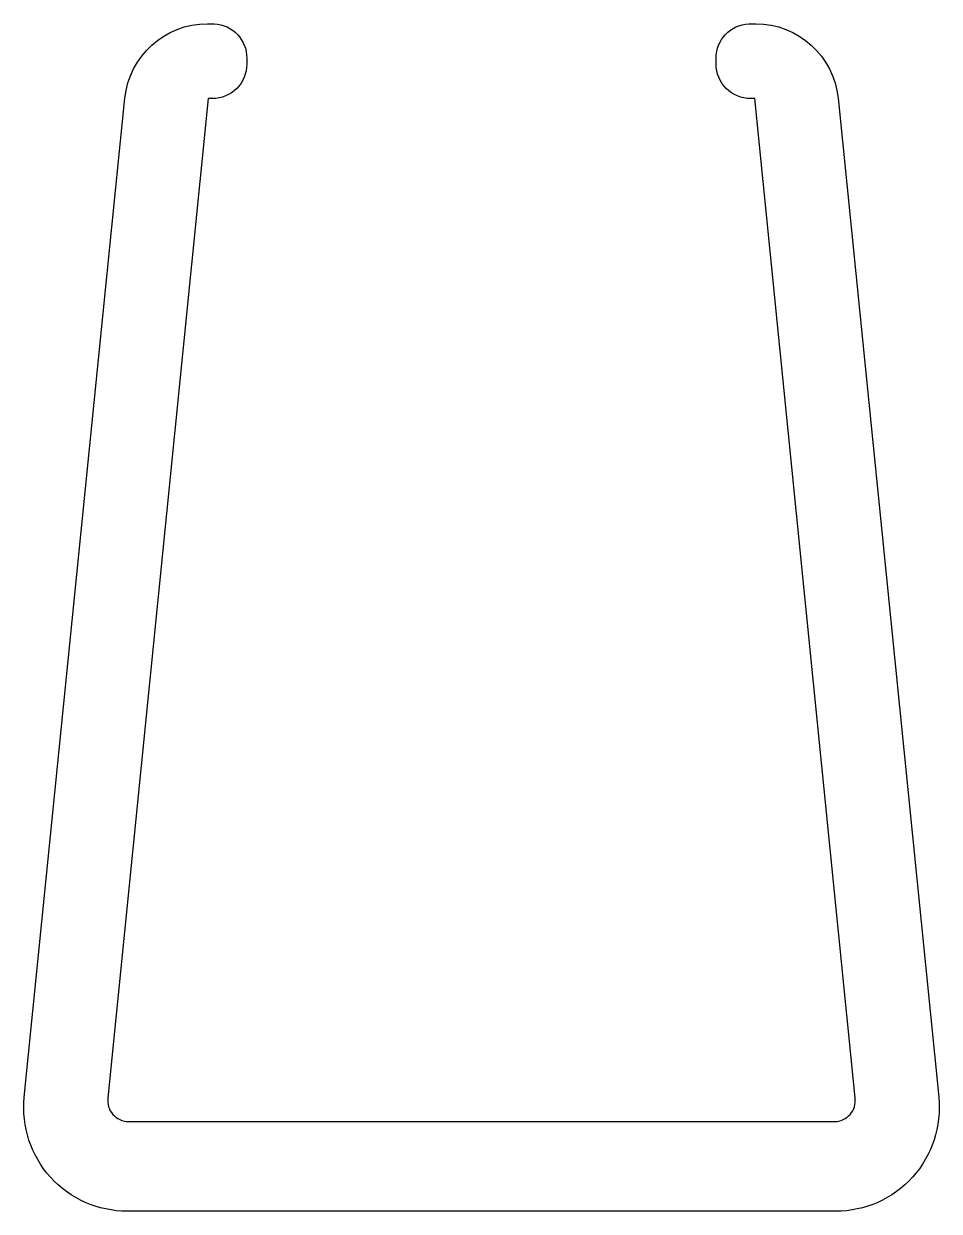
# Model space of a CAD drawing. Extents: x 951.3 to 964.6, y -8.7 to 8.5.
import ezdxf

# ---------------------------------------------------------------- set-up
doc = ezdxf.new("R2010")
doc.units = 0
doc.header["$LTSCALE"] = 15
doc.layers.add('ANA', color=220, linetype='CONTINUOUS')

msp = doc.modelspace()

# ---------------------------------------------------------------- linework, layer by layer
at = {"layer": 'ANA', "color": 0}
msp.add_lwpolyline([(954.539, 8.05), (954.539, 7.965, -0.414214), (954.039, 7.465), (953.978, 7.465), (952.527, -7.01, 0.455908), (952.824, -7.352), (963.055, -7.352, 0.455908), (963.352, -7.01), (961.901, 7.465), (961.839, 7.465, -0.414214), (961.339, 7.965), (961.339, 8.05, -0.397966), (961.811, 8.549), (961.912, 8.549, -0.385089), (963.106, 7.469), (964.564, -7.001, -0.44395), (963.072, -8.652), (952.807, -8.652, -0.44395), (951.314, -7.001), (952.773, 7.469, -0.385089), (953.967, 8.549), (954.067, 8.549, -0.397966)], format="xyb", close=True, dxfattribs=at)

doc.saveas('drawing.dxf')
